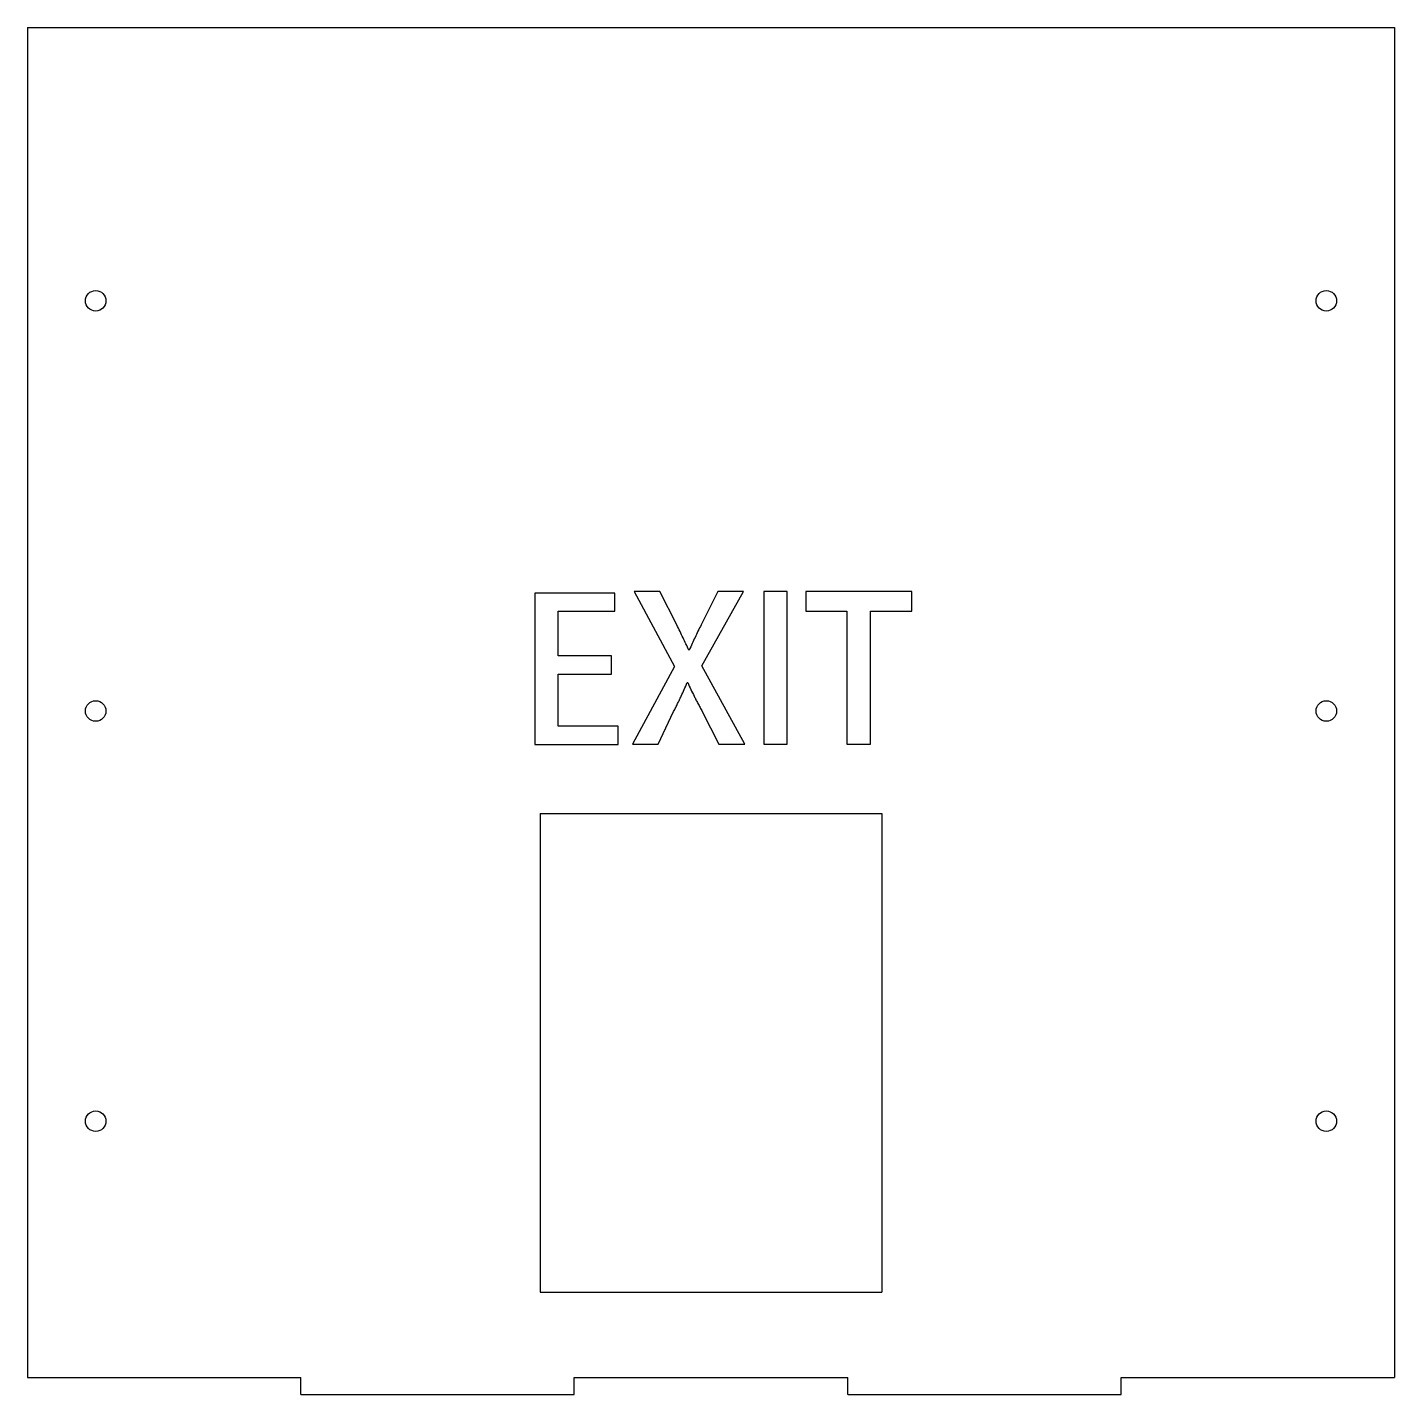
# Model space of a CAD drawing. Header units: millimetres. Extents: x -100 to 100, y -100 to 100.
import ezdxf

# ---------------------------------------------------------------- set-up
doc = ezdxf.new("R2010")
doc.units = ezdxf.units.MM

msp = doc.modelspace()

# ---------------------------------------------------------------- linework, layer by layer
at = {"color": 7, "linetype": 'Continuous', "lineweight": 25}
for p, q in [((-100, 100), (-100, -97.5)), ((-100, 100), (100, 100)), ((100, 100), (100, -97.5)), ((-25.79, 17.26), (-25.79, -4.88)), ((-14.07, 17.26), (-25.79, 17.26)), ((-14.07, 14.59), (-14.07, 17.26)), ((-11.26, 17.5), (-5.35, 6.52)), ((-7.46, 17.5), (-11.26, 17.5)), ((-5, 12.59), (-7.46, 17.5)), ((1, 17.5), (-1.44, 12.62)), ((-1.32, 6.6), (4.76, 17.5)), ((4.76, 17.5), (1, 17.5)), ((11.16, 17.5), (7.73, 17.5)), ((7.73, 17.5), (7.73, -4.85)), ((11.16, -4.85), (11.16, 17.5)), ((13.88, 17.5), (13.88, 14.61)), ((29.36, 17.5), (13.88, 17.5)), ((29.36, 14.61), (29.36, 17.5)), ((-22.36, 14.59), (-14.07, 14.59)), ((-22.36, 8.07), (-22.36, 14.59)), ((13.88, 14.61), (19.89, 14.61)), ((19.89, 14.61), (19.89, -4.83)), ((23.32, 14.61), (29.36, 14.61)), ((23.32, -4.83), (23.32, 14.61)), ((-14.54, 8.07), (-22.36, 8.07)), ((-14.54, 5.4), (-14.54, 8.07)), ((-3.18, 8.88), (-3.23, 8.88)), ((-5.35, 6.52), (-11.49, -4.85)), ((4.96, -4.85), (-1.32, 6.6)), ((-22.36, 5.4), (-14.54, 5.4)), ((-22.36, -2.21), (-22.36, 5.4)), ((-3.5, 4.15), (-3.41, 4.15)), ((-7.75, -4.85), (-5.47, -0.09)), ((-1.27, -0.09), (1.17, -4.85)), ((-13.57, -2.21), (-22.36, -2.21)), ((-13.57, -4.88), (-13.57, -2.21)), ((-25.79, -4.88), (-13.57, -4.88)), ((-11.49, -4.85), (-7.75, -4.85)), ((1.17, -4.85), (4.96, -4.85)), ((7.73, -4.85), (11.16, -4.85)), ((19.89, -4.83), (23.32, -4.83)), ((-25, -15), (-25, -85)), ((-25, -15), (25, -15)), ((25, -15), (25, -85)), ((-25, -85), (25, -85)), ((-100, -97.5), (-60, -97.5)), ((-60, -100), (-60, -97.5)), ((-20, -100), (-20, -97.5)), ((-20, -97.5), (20, -97.5)), ((20, -100), (20, -97.5)), ((60, -97.5), (100, -97.5)), ((60, -100), (60, -97.5)), ((-60, -100), (-20, -100)), ((20, -100), (60, -100))]:
    msp.add_line(p, q, dxfattribs=at)
for centre in [(-90, 60), (90, 60), (-90, 0), (90, 0), (-90, -60), (90, -60)]:
    msp.add_circle(centre, 1.5, dxfattribs=at)
for points, knots in [([(-3.23, 8.88), (-3.38, 9.19), (-3.66, 9.8), (-4.09, 10.71), (-4.53, 11.64), (-4.84, 12.27), (-5, 12.59)], [0, 0, 0, 0, 0.246783, 0.488545, 0.736709, 1, 1, 1, 1]), ([(-1.44, 12.62), (-1.6, 12.3), (-1.9, 11.69), (-2.34, 10.76), (-2.77, 9.84), (-3.04, 9.21), (-3.18, 8.88)], [0, 0, 0, 0, 0.259, 0.50158, 0.742428, 1, 1, 1, 1]), ([(-5.47, -0.09), (-5.36, 0.11), (-5.17, 0.51), (-4.88, 1.09), (-4.62, 1.63), (-4.3, 2.32), (-3.91, 3.15), (-3.63, 3.82), (-3.5, 4.15)], [0, 0, 0, 0, 0.144834, 0.282751, 0.413, 0.535162, 0.769872, 1, 1, 1, 1]), ([(-3.41, 4.15), (-3.26, 3.82), (-2.95, 3.15), (-2.54, 2.32), (-2.19, 1.63), (-1.9, 1.09), (-1.59, 0.51), (-1.38, 0.11), (-1.27, -0.09)], [0, 0, 0, 0, 0.230192, 0.463947, 0.585595, 0.716008, 0.853999, 1, 1, 1, 1])]:
    msp.add_open_spline(points, degree=3, knots=knots, dxfattribs=at)

doc.saveas('drawing.dxf')
